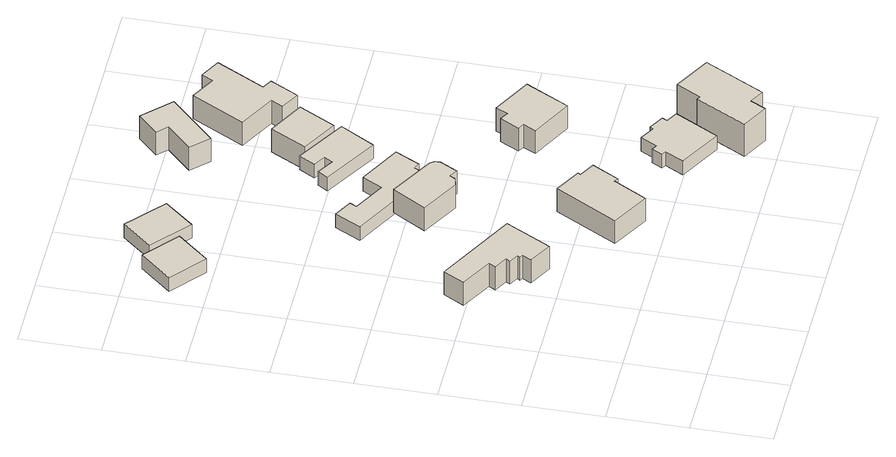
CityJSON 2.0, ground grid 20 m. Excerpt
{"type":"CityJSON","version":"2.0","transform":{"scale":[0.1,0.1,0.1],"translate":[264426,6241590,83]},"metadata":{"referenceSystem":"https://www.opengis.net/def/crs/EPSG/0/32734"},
"CityObjects":{
"building1":{"type":"Building","attributes":{"address":"2 Cloete Road Universtity Estate Cape Town","building":"house","building:levels":2,"building_height":6.9,"plus_code":"4FRW3F62+7G5","ground_height":94.95,"roof_height":101.85},"geometry":[{"type":"Solid","lod":"1","boundaries":[[[[0,1,2,3]],[[1,4,5,2]],[[4,6,7,5]],[[6,8,9,7]],[[8,10,11,9]],[[10,12,13,11]],[[12,14,15,13]],[[14,16,17,15]],[[16,18,19,17]],[[18,20,21,19]],[[20,22,23,21]],[[22,0,3,23]],[[3,2,5,7,9,11,13,15,17,19,21,23]],[[22,20,18,16,14,12,10,8,6,4,1,0]]]]}]},
"building2":{"type":"Building","attributes":{"address":"13 Beatty Road University Estate Cape Town","building":"house","building:levels":1,"building_height":4.1,"plus_code":"4FRW3F62+GGM","ground_height":86.41,"roof_height":90.51},"geometry":[{"type":"Solid","lod":"1","boundaries":[[[[24,25,26,27]],[[25,28,29,26]],[[28,30,31,29]],[[30,24,27,31]],[[27,26,29,31]],[[30,28,25,24]]]]}]},
"building3":{"type":"Building","attributes":{"address":"4 Cloete Road Universtity Estate Cape Town","building":"house","building:levels":2,"building_height":6.9,"plus_code":"4FRW3F62+5JX","ground_height":94.52,"roof_height":101.42},"geometry":[{"type":"Solid","lod":"1","boundaries":[[[[32,33,34,35]],[[33,36,37,34]],[[36,38,39,37]],[[38,40,41,39]],[[40,42,43,41]],[[42,44,45,43]],[[44,46,47,45]],[[46,32,35,47]],[[35,34,37,39,41,43,45,47]],[[46,44,42,40,38,36,33,32]]]]}]},
"building4":{"type":"Building","attributes":{"address":"20 Cloete Road University Estate Cape Town","building":"house","building:levels":2,"building_height":6.9,"plus_code":"4FRW3F62+8JQ","ground_height":91.67,"roof_height":98.57},"geometry":[{"type":"Solid","lod":"1","boundaries":[[[[48,49,50,51]],[[49,52,53,50]],[[52,54,55,53]],[[54,56,57,55]],[[56,58,59,57]],[[58,60,61,59]],[[60,62,63,61]],[[62,64,65,63]],[[64,48,51,65]],[[51,50,53,55,57,59,61,63,65]],[[64,62,60,58,56,54,52,49,48]]]]}]},
"building5":{"type":"Building","attributes":{"address":"11 Beatty Road University Estate Cape Town","building":"house","building:levels":1,"building_height":4.1,"plus_code":"4FRW3F62+HH3","ground_height":86.41,"roof_height":90.51},"geometry":[{"type":"Solid","lod":"1","boundaries":[[[[66,67,68,69]],[[67,70,71,68]],[[70,72,73,71]],[[72,66,69,73]],[[69,68,71,73]],[[72,70,67,66]]]]}]},
"building6":{"type":"Building","attributes":{"address":"18 Haig Road University Estate Cape Town","building":"house","building:levels":1,"building_height":4.1,"plus_code":"4FRW3F62+9MC","ground_height":89.19,"roof_height":93.29},"geometry":[{"type":"Solid","lod":"1","boundaries":[[[[74,75,76,77]],[[75,78,79,76]],[[78,80,81,79]],[[80,82,83,81]],[[82,84,85,83]],[[84,86,87,85]],[[86,88,89,87]],[[88,90,91,89]],[[90,92,93,91]],[[92,74,77,93]],[[77,76,79,81,83,85,87,89,91,93]],[[92,90,88,86,84,82,80,78,75,74]]]]}]},
"building7":{"type":"Building","attributes":{"address":"6 Cloete Road Universtity Estate Cape Town","building":"house","building:levels":1,"building_height":4.1,"plus_code":"4FRW3F62+4PQ","ground_height":96.62,"roof_height":100.72},"geometry":[{"type":"Solid","lod":"1","boundaries":[[[[94,95,96,97]],[[95,98,99,96]],[[98,100,101,99]],[[100,102,103,101]],[[102,104,105,103]],[[104,106,107,105]],[[106,108,109,107]],[[108,110,111,109]],[[110,112,113,111]],[[112,114,115,113]],[[114,116,117,115]],[[116,94,97,117]],[[97,96,99,101,103,105,107,109,111,113,115,117]],[[116,114,112,110,108,106,104,102,100,98,95,94]]]]}]},
"building8":{"type":"Building","attributes":{"address":"8A Cloete Road Universtity Estate Cape Town","building":"house","building:levels":3,"building_height":9.7,"plus_code":"4FRW3F62+4Q5","ground_height":96.62,"roof_height":106.32},"geometry":[{"type":"Solid","lod":"1","boundaries":[[[[118,119,120,121]],[[119,122,123,120]],[[122,124,125,123]],[[124,126,127,125]],[[126,128,129,127]],[[128,130,131,129]],[[130,132,133,131]],[[132,118,121,133]],[[121,120,123,125,127,129,131,133]],[[132,130,128,126,124,122,119,118]]]]}]},
"building9":{"type":"Building","attributes":{"address":"16 Haig Road University Estate Cape Town","building":"house","building:levels":1,"building_height":4.1,"plus_code":"4FRW3F62+CP6","ground_height":88.44,"roof_height":92.54},"geometry":[{"type":"Solid","lod":"1","boundaries":[[[[134,135,136,137]],[[135,138,139,136]],[[138,140,141,139]],[[140,142,143,141]],[[142,144,145,143]],[[144,146,147,145]],[[146,148,149,147]],[[148,134,137,149]],[[137,136,139,141,143,145,147,149]],[[148,146,144,142,140,138,135,134]]]]}]},
"building10":{"type":"Building","attributes":{"address":"19 Haig Road University Estate Cape Town","building":"house","building:levels":2,"building_height":6.9,"plus_code":"4FRW3F62+7Q8","ground_height":91.01,"roof_height":97.91},"geometry":[{"type":"Solid","lod":"1","boundaries":[[[[150,151,152,153]],[[151,154,155,152]],[[154,156,157,155]],[[156,158,159,157]],[[158,160,161,159]],[[160,162,163,161]],[[162,164,165,163]],[[164,150,153,165]],[[153,152,155,157,159,161,163,165]],[[164,162,160,158,156,154,151,150]]]]}]},
"building11":{"type":"Building","attributes":{"address":"14 Haig Road University Estate Cape Town","building":"house","building:levels":2,"building_height":6.9,"plus_code":"4FRW3F62+FP4","ground_height":86.03,"roof_height":92.93},"geometry":[{"type":"Solid","lod":"1","boundaries":[[[[166,167,168,169]],[[167,170,171,168]],[[170,172,173,171]],[[172,166,169,173]],[[169,168,171,173]],[[172,170,167,166]]]]}]},
"building12":{"type":"Building","attributes":{"address":"30 Rhodes Avenue University Estate Cape Town","building":"house","building:levels":2,"building_height":6.9,"plus_code":"4FRW3F62+HP4","ground_height":83.82,"roof_height":90.72},"geometry":[{"type":"Solid","lod":"1","boundaries":[[[[174,175,176,177]],[[175,178,179,176]],[[178,180,181,179]],[[180,182,183,181]],[[182,184,185,183]],[[184,174,177,185]],[[177,176,179,181,183,185]],[[184,182,180,178,175,174]]]]}]},
"building13":{"type":"Building","attributes":{"address":"32 Rhodes Avenue University Estate Cape Town","building":"house","building:levels":2,"building_height":6.9,"plus_code":"4FRW3F62+GQG","ground_height":83.82,"roof_height":90.72},"geometry":[{"type":"Solid","lod":"1","boundaries":[[[[186,187,188,189]],[[187,190,191,188]],[[190,192,193,191]],[[192,194,195,193]],[[194,196,197,195]],[[196,198,199,197]],[[198,200,201,199]],[[200,202,203,201]],[[202,204,205,203]],[[204,186,189,205]],[[189,188,191,193,195,197,199,201,203,205]],[[204,202,200,198,196,194,192,190,187,186]]]]}]}
},
"vertices":[
[233,525,120],[30,634,120],[30,634,189],[233,525,189],[1,581,120],[1,581,189],[81,537,120],[81,537,189],[71,519,120],[71,519,189],[105,501,120],[105,501,189],[99,490,120],[99,490,189],[122,478,120],[122,478,189],[117,470,120],[117,470,189],[125,466,120],[125,466,189],[113,444,120],[113,444,189],[171,412,120],[171,412,189],
[82,1364,34],[13,1285,34],[13,1285,75],[82,1364,75],[98,1213,34],[98,1213,75],[167,1292,34],[167,1292,75],
[299,282,115],[394,229,115],[394,229,184],[299,282,184],[441,312,115],[441,312,184],[451,306,115],[451,306,184],[488,373,115],[488,373,184],[449,395,115],[449,395,184],[453,402,115],[453,402,184],[387,438,115],[387,438,184],
[385,680,87],[408,686,87],[408,686,156],[385,680,156],[415,699,87],[415,699,156],[436,687,87],[436,687,156],[460,731,87],[460,731,156],[460,744,87],[460,744,156],[452,755,87],[452,755,156],[339,818,87],[339,818,156],[288,733,87],[288,733,156],
[184,1427,34],[120,1353,34],[120,1353,75],[184,1427,75],[214,1272,34],[214,1272,75],[278,1346,34],[278,1346,75],
[471,763,62],[490,799,62],[490,799,103],[471,763,103],[505,791,62],[505,791,103],[538,853,62],[538,853,103],[431,910,62],[431,910,103],[403,860,62],[403,860,103],[324,903,62],[324,903,103],[333,920,62],[333,920,103],[287,945,62],[287,945,103],[252,880,62],[252,880,103],
[660,114,136],[720,223,136],[720,223,177],[660,114,177],[691,239,136],[691,239,177],[698,252,136],[698,252,177],[660,273,136],[660,273,177],[655,265,136],[655,265,177],[618,286,136],[618,286,177],[595,245,136],[595,245,177],[582,252,136],[582,252,177],[567,225,136],[567,225,177],[578,219,136],[578,219,177],[553,173,136],[553,173,177],
[852,178,136],[758,229,136],[758,229,233],[852,178,233],[725,168,136],[725,168,233],[717,173,136],[717,173,233],[648,46,136],[648,46,233],[714,10,136],[714,10,233],[734,48,136],[734,48,233],[771,28,136],[771,28,233],
[561,911,54],[613,998,54],[613,998,95],[561,911,95],[488,1072,54],[488,1072,95],[464,1032,54],[464,1032,95],[494,1014,54],[494,1014,95],[482,993,54],[482,993,95],[440,1018,54],[440,1018,95],[424,992,54],[424,992,95],
[688,646,80],[673,616,80],[673,616,149],[688,646,149],[652,628,80],[652,628,149],[626,580,80],[626,580,149],[642,571,80],[642,571,149],[625,539,80],[625,539,149],[730,484,80],[730,484,149],[788,593,80],[788,593,149],
[608,1015,30],[658,1106,30],[658,1106,99],[608,1015,99],[566,1155,30],[566,1155,99],[517,1065,30],[517,1065,99],
[529,1292,8],[644,1404,8],[644,1404,77],[529,1292,77],[576,1472,8],[576,1472,77],[525,1422,8],[525,1422,77],[550,1397,8],[550,1397,77],[486,1335,8],[486,1335,77],
[804,1332,8],[753,1360,8],[753,1360,77],[804,1332,77],[737,1331,8],[737,1331,77],[674,1365,8],[674,1365,77],[601,1232,8],[601,1232,77],[693,1182,8],[693,1182,77],[677,1152,8],[677,1152,77],[725,1126,8],[725,1126,77],[763,1197,8],[763,1197,77],[738,1211,8],[738,1211,77]
]}
